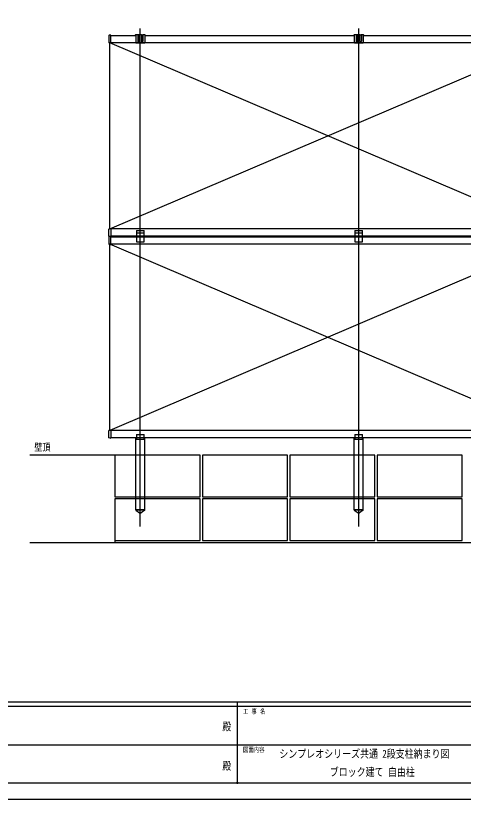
# Model space of a CAD drawing. Units: millimetres, scale not verified. Extents: x -4205 to 4205, y -2970 to 2970.
# Drawn here: x -1020 to 1030, y -2970 to 618 of the extents above; entities that cross this region are included whole.
import ezdxf
from ezdxf.enums import TextEntityAlignment as Align

# ---------------------------------------------------------------- set-up
doc = ezdxf.new("R2010")
doc.units = ezdxf.units.MM
doc.header["$LTSCALE"] = 12
doc.header["$PDMODE"] = 32
doc.header["$PDSIZE"] = 6
for name, color, linetype in [('0-2_USER1', 3, 'Continuous'), ('0-3_YKK_A1', 4, 'Continuous'), ('0-5_YKK_ZWAK', 7, 'Continuous')]:
    doc.layers.add(name, color=color, linetype=linetype)
doc.styles.add('ＭＳ ゴシック', font='')
doc.styles.get('ＭＳ ゴシック').set_extended_font_data('MS Gothic')

msp = doc.modelspace()

# ---------------------------------------------------------------- linework, layer by layer
at = {"layer": '0-3_YKK_A1'}
for p, q in [((-448.94, -1720.29), (-448.94, 558.28)), ((551.06, -1720.29), (551.06, 558.28)), ((-592.44, 527.27), (-592.44, 494.63)), ((-584.76, 528.68), (-591.5, 528.27)), ((-584.44, 527.5), (-469.94, 527.5)), ((-460.94, 529.5), (-470.44, 529.5)), ((-469.94, 529.5), (-469.94, 494.98)), ((-460.94, 529.5), (-460.94, 500.98)), ((-454.94, 530.5), (-459.94, 530.5)), ((-443.94, 529.5), (-453.94, 529.5)), ((-453.94, 529.5), (-453.94, 500.98)), ((-443.94, 529.5), (-443.94, 500.98)), ((-442.94, 530.5), (-437.94, 530.5)), ((-427.44, 529.5), (-436.94, 529.5)), ((-436.94, 529.5), (-436.94, 500.98)), ((-427.94, 529.5), (-427.94, 494.98)), ((-427.94, 527.5), (530.06, 527.5)), ((539.06, 529.5), (529.56, 529.5)), ((530.06, 529.5), (530.06, 494.98)), ((539.06, 529.5), (539.06, 500.98)), ((545.06, 530.5), (540.06, 530.5)), ((556.06, 529.5), (546.06, 529.5)), ((546.06, 529.5), (546.06, 500.98)), ((556.06, 529.5), (556.06, 500.98)), ((557.06, 530.5), (562.06, 530.5)), ((572.56, 529.5), (563.06, 529.5)), ((563.06, 529.5), (563.06, 500.98)), ((572.06, 529.5), (572.06, 494.98)), ((-584.76, 493.22), (-591.5, 493.63)), ((1407.06, -358.5), (-587.94, 493.5)), ((-587.94, -358.5), (1407.06, 493.5)), ((-587.94, -358.41), (-587.94, 493.41)), ((1409.56, 493.5), (-584.44, 493.5)), ((-468.94, 493.98), (-449.66, 493.98)), ((-448.23, 493.98), (-428.94, 493.98)), ((531.06, 493.98), (550.34, 493.98)), ((551.77, 493.98), (571.06, 493.98)), ((-584.76, -358.22), (-591.5, -358.63)), ((1405.06, -358.5), (-584.44, -358.5)), ((-592.44, -392.27), (-592.44, -359.63)), ((-584.76, -393.68), (-591.5, -393.27)), ((-584.76, -393.82), (-591.5, -394.23)), ((1405.06, -392.5), (-584.44, -392.5)), ((-466.19, -365.5), (-431.69, -365.5)), ((-431.69, -377.5), (-466.19, -377.5)), ((533.81, -365.5), (568.31, -365.5)), ((568.31, -377.5), (533.81, -377.5)), ((-592.44, -395.23), (-592.44, -427.87)), ((-584.76, -429.28), (-591.5, -428.87)), ((1407.06, -1281), (-587.94, -429)), ((1407.06, -429), (-587.94, -1281)), ((-587.94, -1280.91), (-587.94, -429.09)), ((-584.44, -395), (1405.06, -395)), ((1405.06, -429), (-584.44, -429)), ((-466.19, -417.5), (-431.69, -417.5)), ((533.81, -417.5), (568.31, -417.5)), ((-592.44, -1314.77), (-592.44, -1282.13)), ((-584.76, -1280.72), (-591.5, -1281.13)), ((1405.06, -1281), (-584.44, -1281)), ((-584.76, -1316.18), (-591.5, -1315.77)), ((1405.06, -1315), (-584.44, -1315)), ((-469.94, -1395), (-469.94, -1315)), ((-466.24, -1300), (-431.64, -1300)), ((-466.24, -1300), (-466.24, -1321)), ((-466.24, -1321), (-431.64, -1321)), ((-431.64, -1321), (-431.64, -1300)), ((-427.94, -1395), (-427.94, -1315)), ((530.06, -1395), (530.06, -1315)), ((533.76, -1300), (568.36, -1300)), ((533.76, -1300), (533.76, -1321)), ((533.76, -1321), (568.36, -1321)), ((568.36, -1321), (568.36, -1300)), ((572.06, -1395), (572.06, -1315)), ((-564.94, -1395), (-954.36, -1395)), ((-469.94, -1645), (-469.94, -1395)), ((-427.94, -1645), (-427.94, -1395)), ((530.06, -1645), (530.06, -1395)), ((572.06, -1645), (572.06, -1395)), ((-467.44, -1645), (-430.44, -1645)), ((-427.94, -1646), (-445.75, -1658.85)), ((532.56, -1645), (569.56, -1645)), ((572.06, -1646), (554.25, -1658.85)), ((-564.94, -1785), (-174.94, -1785)), ((3752.25, -1795), (-954.36, -1795))]:
    msp.add_line(p, q, dxfattribs=at)
for points in [[(-584.44, 493.52), (-584.44, 494.2), (-584.44, 527.7), (-584.44, 528.38)], [(572.06, 527.5), (1409.56, 527.5), (1409.56, -392.5)], [(-584.44, -358.52), (-584.44, -359.2), (-584.44, -392.7), (-584.44, -393.38)], [(-584.44, -428.98), (-584.44, -428.3), (-584.44, -394.8), (-584.44, -394.12)], [(-466.19, -365.5), (-466.19, -377.5), (-466.19, -417.5)], [(-431.69, -417.5), (-431.69, -377.5), (-431.69, -365.5)], [(533.81, -365.5), (533.81, -377.5), (533.81, -417.5)], [(568.31, -417.5), (568.31, -377.5), (568.31, -365.5)], [(-584.44, -1281.02), (-584.44, -1281.7), (-584.44, -1315.2), (-584.44, -1315.88)], [(-174.94, -1785), (-174.94, -1595), (-564.94, -1595), (-564.94, -1795)], [(-427.94, -1646), (-427.94, -1645), (-469.94, -1645), (-469.94, -1646)], [(-427.94, -1646), (-469.94, -1646), (-452.13, -1658.85)], [(572.06, -1646), (572.06, -1645), (530.06, -1645), (530.06, -1646)], [(572.06, -1646), (530.06, -1646), (547.87, -1658.85)]]:
    msp.add_lwpolyline(points, dxfattribs=at)
for points in [[(-174.94, -1585), (-174.94, -1395), (-564.94, -1395), (-564.94, -1585)], [(225.06, -1585), (225.06, -1395), (-164.94, -1395), (-164.94, -1585)], [(625.06, -1585), (625.06, -1395), (235.06, -1395), (235.06, -1585)], [(1025.06, -1585), (1025.06, -1395), (635.06, -1395), (635.06, -1585)], [(225.06, -1785), (225.06, -1595), (-164.94, -1595), (-164.94, -1785)], [(625.06, -1785), (625.06, -1595), (235.06, -1595), (235.06, -1785)], [(1025.06, -1785), (1025.06, -1595), (635.06, -1595), (635.06, -1785)]]:
    msp.add_lwpolyline(points, close=True, dxfattribs=at)
for centre, radius, start, end in [((-591.44, 527.27), 1, 93.5, 180), ((-584.74, 528.38), 0.3, 0, 93.5), ((-470.44, 527.5), 2, 90, 180), ((-459.94, 529.5), 1, 90, 180), ((-454.94, 529.5), 1, 0, 90), ((-442.94, 529.5), 1, 90, 180), ((-437.94, 529.5), 1, 0, 90), ((-427.44, 527.5), 2, 0, 90), ((529.56, 527.5), 2, 90, 180), ((540.06, 529.5), 1, 90, 180), ((545.06, 529.5), 1, 0, 90), ((557.06, 529.5), 1, 90, 180), ((562.06, 529.5), 1, 0, 90), ((572.56, 527.5), 2, 0, 90), ((-591.44, 494.63), 1, 180, 266.5), ((-584.74, 493.52), 0.3, 266.5, 0), ((-468.94, 494.98), 1, 180, 270), ((-457.44, 500.98), 3.5, 180, 0), ((-448.94, 493.28), 1, 44.427, 135.573), ((-440.44, 500.98), 3.5, 180, 0), ((-428.94, 494.98), 1, 270, 0), ((531.06, 494.98), 1, 180, 270), ((542.56, 500.98), 3.5, 180, 0), ((551.06, 493.28), 1, 44.427, 135.573), ((559.56, 500.98), 3.5, 180, 0), ((571.06, 494.98), 1, 270, 0), ((-591.44, -359.63), 1, 93.5, 180), ((-584.74, -358.52), 0.3, 0, 93.5), ((-591.44, -392.27), 1, 180, 266.5), ((-591.44, -395.23), 1, 93.5, 180), ((-584.74, -393.38), 0.3, 266.5, 0), ((-584.74, -394.12), 0.3, 0, 93.5), ((-591.44, -427.87), 1, 180, 266.5), ((-584.74, -428.98), 0.3, 266.5, 0), ((-591.44, -1282.13), 1, 93.5, 180), ((-584.74, -1281.02), 0.3, 0, 93.5), ((-591.44, -1314.77), 1, 180, 266.5), ((-584.74, -1315.88), 0.3, 266.5, 0), ((-448.94, -1655), 5, 230.35793, 309.64207), ((551.06, -1655), 5, 230.35793, 309.64207)]:
    msp.add_arc(centre, radius, start, end, dxfattribs=at)
at = {"layer": '0-5_YKK_ZWAK'}
for p, q in [((3895.02, -2525), (-3904.98, -2525)), ((-4.98, -2545), (-1304.98, -2545)), ((-4.98, -2525), (-4.98, -2895)), ((1295.02, -2545), (-4.98, -2545)), ((-1297.48, -2720), (-4.98, -2720)), ((-4.98, -2720), (1295.02, -2720)), ((-1304.98, -2895), (-4.98, -2895)), ((-4.98, -2895), (1295.02, -2895))]:
    msp.add_line(p, q, dxfattribs=at)
msp.add_lwpolyline([(-4205, -2970), (4205, -2970), (4205, 2970), (-4205, 2970)], close=True, dxfattribs=at)
msp.add_point((-4.98, -2895), dxfattribs=at)

# ---------------------------------------------------------------- texts
at = {"layer": '0-2_USER1', "style": 'ＭＳ ゴシック', "width": 0.8}
for s, height, p in [('壁頂', 32.99, (-934.21, -1384.06)), ('シンプレオシリーズ共通 2段支柱納まり図', 36.66, (187.69, -2790.83)), ('ブロック建て 自由柱', 36.66, (418.35, -2874.17))]:
    msp.add_text(s, height=height, dxfattribs=at).set_placement(p, align=Align.BOTTOM_LEFT)
at = {"layer": '0-5_YKK_ZWAK', "style": 'ＭＳ ゴシック', "width": 0.8}
for s, height, p in [('工 事 名', 21.99, (21.27, -2585)), ('殿', 36.66, (-73.67, -2665.83)), ('図面内容', 21.99, (21.27, -2760)), ('殿', 36.66, (-73.67, -2845.83))]:
    msp.add_text(s, height=height, dxfattribs=at).set_placement(p, align=Align.BOTTOM_LEFT)

doc.saveas('drawing.dxf')
